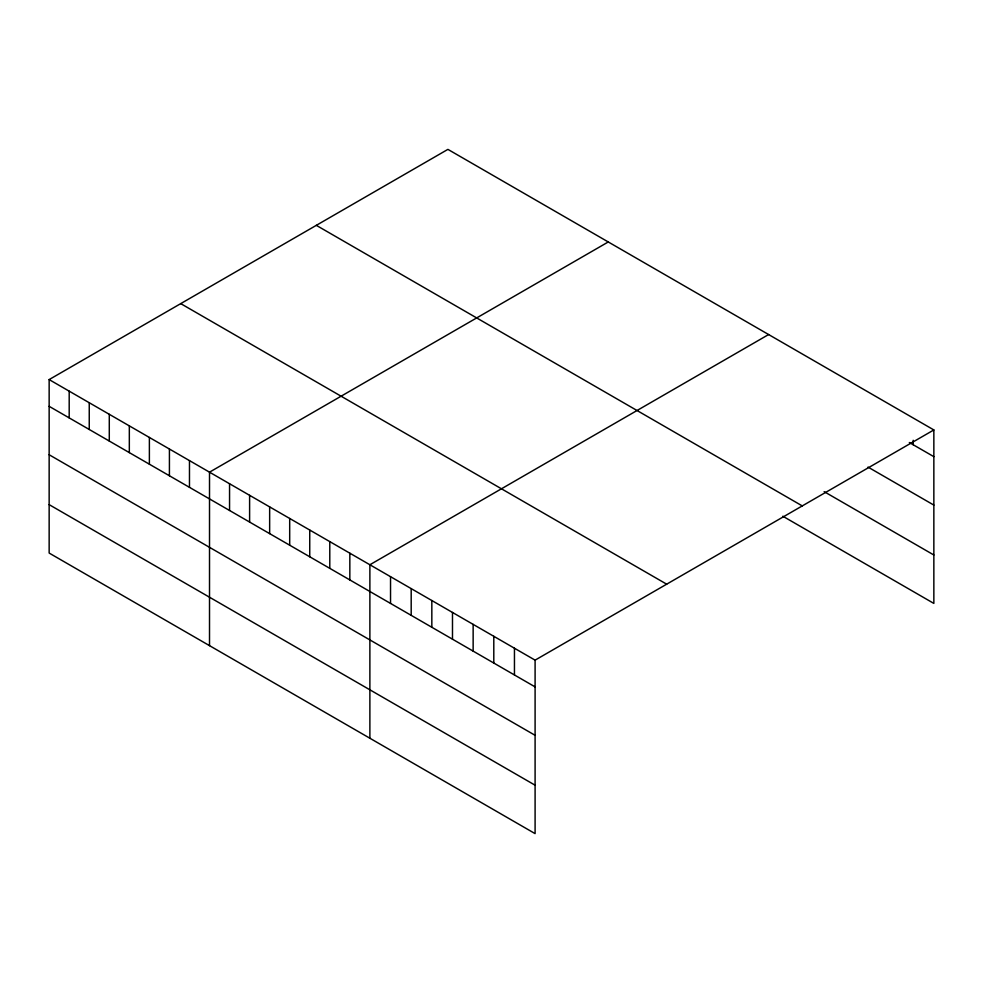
<?xml version="1.0" encoding="UTF-8"?>
<svg xmlns="http://www.w3.org/2000/svg" width="983" height="983" viewBox="0 0 983 983"><rect width="100%" height="100%" fill="white"/><g stroke="black" fill="none" stroke-linecap="round" stroke-linejoin="round"><path stroke-width="1.47" d="M49.15 379.585L535.096 660.146L535.096 833.621L49.15 553.06L49.15 379.585L447.904 149.379L933.85 429.94L933.85 603.415L782.824 516.222M608.268 241.953L209.514 472.172L209.514 645.647M768.632 334.539L369.878 564.758L369.878 738.233M535.096 660.146L933.85 429.94M909.324 442.51L933.85 456.665M868.014 467.085L933.85 505.09M824.135 491.635L933.85 554.99M316.317 225.34L802.263 505.901M180.737 303.624L666.683 584.185M49.15 406.323L535.096 686.884M49.15 454.748L535.096 735.309M49.15 504.635L535.096 785.196M913.195 440.286L913.195 444.734M514.453 648.227L514.453 674.952M493.798 636.308L493.798 663.034M473.142 624.377L473.142 651.102M452.487 612.458L452.487 639.183M431.832 600.527L431.832 627.265M411.189 588.608L411.189 615.333M390.534 576.689L390.534 603.415M349.837 553.183L349.837 579.921M329.784 541.608L329.784 568.346M309.743 530.046L309.743 556.771M289.69 518.471L289.69 545.196M269.649 506.896L269.649 533.622M249.608 495.321L249.608 522.047M229.555 483.747L229.555 510.472M189.473 460.597L189.473 487.335M169.42 449.034L169.42 475.76M149.379 437.46L149.379 464.185M129.326 425.885L129.326 452.61M109.285 414.31L109.285 441.035M89.244 402.735L89.244 429.46M69.191 391.16L69.191 417.898"/></g></svg>
